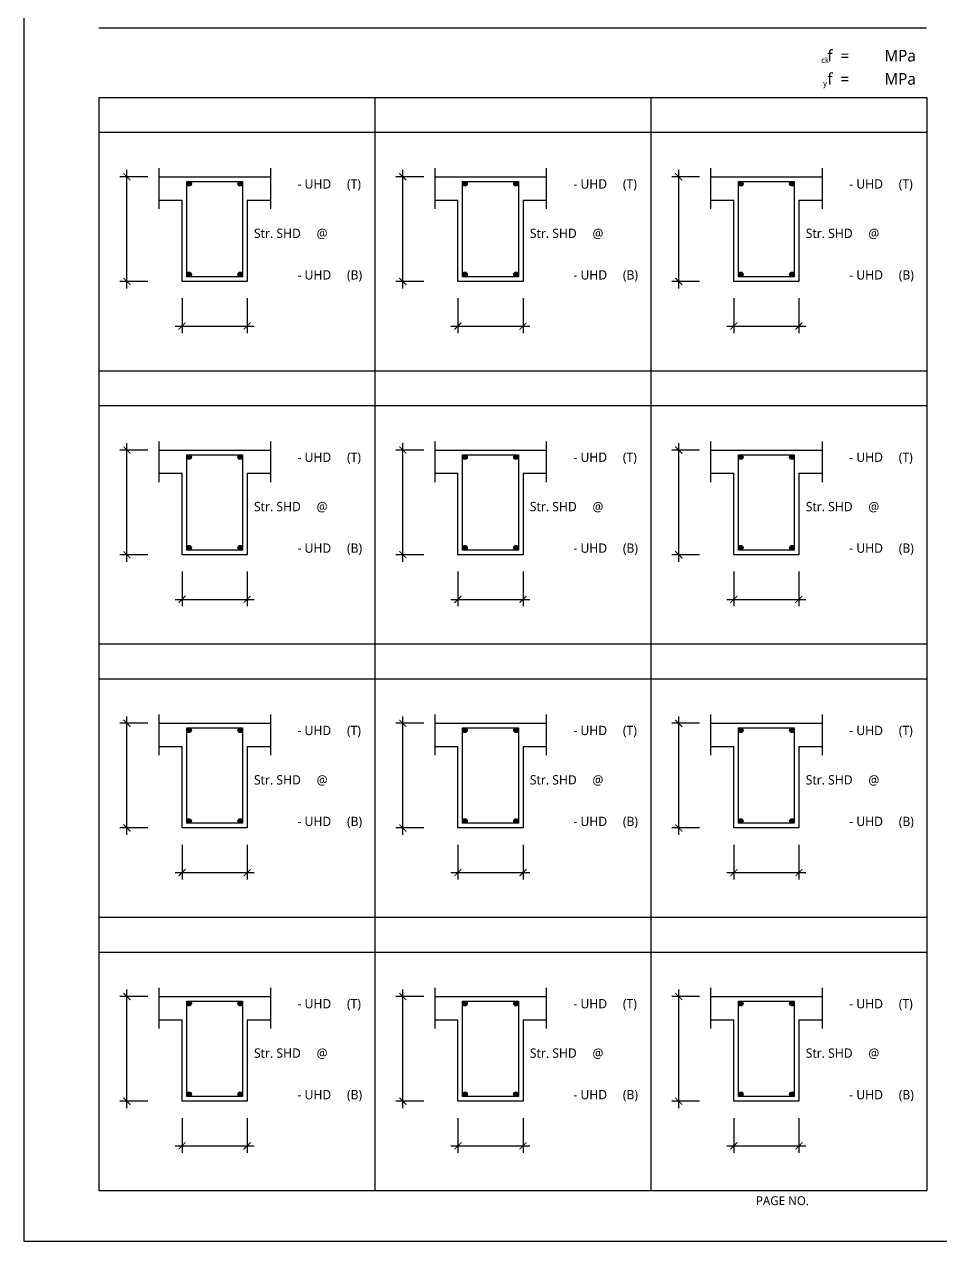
# Model space of a CAD drawing. Extents: x 62919 to 87660, y 70087 to 107139.
# Drawn here: x 66920 to 70861, y 70087 to 75321 of the extents above; entities that cross this region are included whole.
import ezdxf
from ezdxf.enums import TextEntityAlignment as Align

# ---------------------------------------------------------------- set-up
doc = ezdxf.new("R2010")
doc.units = 0
doc.header["$LTSCALE"] = 50
doc.header["$MEASUREMENT"] = 0
doc.header["$PDMODE"] = 3
doc.layers.get('0').update_dxf_attribs({"linetype": 'CONTINUOUS'})
doc.layers.get('DEFPOINTS').update_dxf_attribs({"color": 156, "linetype": 'CONTINUOUS'})
for name, color, linetype in [('2', 2, 'CONTINUOUS'), ('DIM', 7, 'CONTINUOUS'), ('H', 9, 'CONTINUOUS'), ('TEXT', 3, 'CONTINUOUS')]:
    doc.layers.add(name, color=color, linetype=linetype)
doc.styles.add('12', font='malgun.ttf')
doc.styles.get("Standard").update_dxf_attribs({"font": ''})
doc.styles.get('Standard').set_extended_font_data('Hancom Gothic')
doc.dimstyles.get("Standard").update_dxf_attribs({"dimtxt": 40, "dimasz": 50, "dimexe": 0.18, "dimexo": 0.0625, "dimgap": 20, "dimtad": 1, "dimdec": 0, "dimzin": 0, "dimdsep": 46, "dimtxsty": 'Standard', "dimblk1": 'DOTSMALL', "dimblk2": 'DOTSMALL', "dimsah": 1, "dimcen": 0.09, "dimclrd": 7, "dimclre": 7, "dimclrt": 7, "dimadec": 0, "dimazin": 0, "dimtfac": 1, "dimtdec": 4, "dimtofl": 0, "dimtmove": 0, "dimatfit": 3, "dimldrblk": 'DOTSMALL', "dimfxl": 1, "dimtolj": 1, "dimtzin": 0, "dimarcsym": 0})

# ---------------------------------------------------------------- blocks, each defined once
blk = doc.blocks.new('_ArchTick')
at = {"color": 0, "linetype": 'ByBlock', "const_width": 0.15}
blk.add_lwpolyline([(-0.5, -0.5), (0.5, 0.5)], dxfattribs=at)
blk = doc.blocks.new('*D36')
at = {"layer": 'DEFPOINTS', "color": 0, "transparency": 16777216}
for p in [(67598.4, 74143.5), (67878.4, 74143.5), (67878.4, 74023.7)]:
    blk.add_point(p, dxfattribs=at)
at = {"layer": 'DIM', "color": 7, "lineweight": -2, "transparency": 16777216}
for p, q in [((67598.4, 74143.5), (67598.4, 73993.7)), ((67878.4, 74143.5), (67878.4, 73993.7)), ((67568.4, 74023.7), (67908.4, 74023.7))]:
    blk.add_line(p, q, dxfattribs=at)
at = {"layer": 'DIM', "color": 7, "lineweight": -2, "transparency": 16777216, "xscale": 30, "yscale": 30, "zscale": 30, "rotation": 180}
blk.add_blockref('_ArchTick', (67598.4, 74023.7), dxfattribs=at)
at = {"layer": 'DIM', "color": 7, "lineweight": -2, "transparency": 16777216, "xscale": 30, "yscale": 30, "zscale": 30}
blk.add_blockref('_ArchTick', (67878.4, 74023.7), dxfattribs=at)
blk = doc.blocks.new('_DOTSMALL')
at = {"color": 0, "linetype": 'ByBlock', "const_width": 0.5}
blk.add_lwpolyline([(-0.0625, 0, 1), (0.0625, 0, 1)], format="xyb", close=True, dxfattribs=at)
blk = doc.blocks.new('*D37')
at = {"layer": 'DEFPOINTS', "color": 0, "transparency": 16777216}
for p in [(67361.4, 74665.6), (67451.3, 74665.6), (67451.3, 74215.6)]:
    blk.add_point(p, dxfattribs=at)
at = {"layer": 'DIM', "color": 7, "lineweight": -2, "transparency": 16777216}
for p, q in [((67361.4, 74185.6), (67361.4, 74695.6)), ((67451.3, 74665.6), (67331.4, 74665.6)), ((67451.3, 74215.6), (67331.4, 74215.6))]:
    blk.add_line(p, q, dxfattribs=at)
at = {"layer": 'DIM', "color": 7, "lineweight": -2, "transparency": 16777216, "xscale": 30, "yscale": 30, "zscale": 30}
for p, rotation in [((67361.4, 74665.6), 90), ((67361.4, 74215.6), 270)]:
    blk.add_blockref('_ArchTick', p, dxfattribs=dict(at, rotation=rotation))
blk = doc.blocks.new('*D38')
at = {"layer": 'DEFPOINTS', "color": 0, "transparency": 16777216}
for p in [(68785, 74143.5), (69065, 74143.5), (69065, 74023.7)]:
    blk.add_point(p, dxfattribs=at)
at = {"layer": 'DIM', "color": 7, "lineweight": -2, "transparency": 16777216}
for p, q in [((68785, 74143.5), (68785, 73993.7)), ((69065, 74143.5), (69065, 73993.7)), ((68755, 74023.7), (69095, 74023.7))]:
    blk.add_line(p, q, dxfattribs=at)
at = {"layer": 'DIM', "color": 7, "lineweight": -2, "transparency": 16777216, "xscale": 30, "yscale": 30, "zscale": 30, "rotation": 180}
blk.add_blockref('_ArchTick', (68785, 74023.7), dxfattribs=at)
at = {"layer": 'DIM', "color": 7, "lineweight": -2, "transparency": 16777216, "xscale": 30, "yscale": 30, "zscale": 30}
blk.add_blockref('_ArchTick', (69065, 74023.7), dxfattribs=at)
blk = doc.blocks.new('*D39')
at = {"layer": 'DEFPOINTS', "color": 0, "transparency": 16777216}
for p in [(68548.1, 74665.6), (68637.9, 74665.6), (68637.9, 74215.6)]:
    blk.add_point(p, dxfattribs=at)
at = {"layer": 'DIM', "color": 7, "lineweight": -2, "transparency": 16777216}
for p, q in [((68548.1, 74185.6), (68548.1, 74695.6)), ((68637.9, 74665.6), (68518.1, 74665.6)), ((68637.9, 74215.6), (68518.1, 74215.6))]:
    blk.add_line(p, q, dxfattribs=at)
at = {"layer": 'DIM', "color": 7, "lineweight": -2, "transparency": 16777216, "xscale": 30, "yscale": 30, "zscale": 30}
for p, rotation in [((68548.1, 74665.6), 90), ((68548.1, 74215.6), 270)]:
    blk.add_blockref('_ArchTick', p, dxfattribs=dict(at, rotation=rotation))
blk = doc.blocks.new('*D40')
at = {"layer": 'DEFPOINTS', "color": 0, "transparency": 16777216}
for p in [(69971.7, 74143.5), (70251.7, 74143.5), (70251.7, 74023.7)]:
    blk.add_point(p, dxfattribs=at)
at = {"layer": 'DIM', "color": 7, "lineweight": -2, "transparency": 16777216}
for p, q in [((69971.7, 74143.5), (69971.7, 73993.7)), ((70251.7, 74143.5), (70251.7, 73993.7)), ((69941.7, 74023.7), (70281.7, 74023.7))]:
    blk.add_line(p, q, dxfattribs=at)
at = {"layer": 'DIM', "color": 7, "lineweight": -2, "transparency": 16777216, "xscale": 30, "yscale": 30, "zscale": 30, "rotation": 180}
blk.add_blockref('_ArchTick', (69971.7, 74023.7), dxfattribs=at)
at = {"layer": 'DIM', "color": 7, "lineweight": -2, "transparency": 16777216, "xscale": 30, "yscale": 30, "zscale": 30}
blk.add_blockref('_ArchTick', (70251.7, 74023.7), dxfattribs=at)
blk = doc.blocks.new('*D41')
at = {"layer": 'DEFPOINTS', "color": 0, "transparency": 16777216}
for p in [(69734.7, 74665.6), (69824.6, 74665.6), (69824.6, 74215.6)]:
    blk.add_point(p, dxfattribs=at)
at = {"layer": 'DIM', "color": 7, "lineweight": -2, "transparency": 16777216}
for p, q in [((69734.7, 74185.6), (69734.7, 74695.6)), ((69824.6, 74665.6), (69704.7, 74665.6)), ((69824.6, 74215.6), (69704.7, 74215.6))]:
    blk.add_line(p, q, dxfattribs=at)
at = {"layer": 'DIM', "color": 7, "lineweight": -2, "transparency": 16777216, "xscale": 30, "yscale": 30, "zscale": 30}
for p, rotation in [((69734.7, 74665.6), 90), ((69734.7, 74215.6), 270)]:
    blk.add_blockref('_ArchTick', p, dxfattribs=dict(at, rotation=rotation))
blk = doc.blocks.new('*D42')
at = {"layer": 'DEFPOINTS', "color": 0, "transparency": 16777216}
for p in [(67598.4, 72968.5), (67878.4, 72968.5), (67878.4, 72848.7)]:
    blk.add_point(p, dxfattribs=at)
at = {"layer": 'DIM', "color": 7, "lineweight": -2, "transparency": 16777216}
for p, q in [((67598.4, 72968.5), (67598.4, 72818.7)), ((67878.4, 72968.5), (67878.4, 72818.7)), ((67568.4, 72848.7), (67908.4, 72848.7))]:
    blk.add_line(p, q, dxfattribs=at)
at = {"layer": 'DIM', "color": 7, "lineweight": -2, "transparency": 16777216, "xscale": 30, "yscale": 30, "zscale": 30, "rotation": 180}
blk.add_blockref('_ArchTick', (67598.4, 72848.7), dxfattribs=at)
at = {"layer": 'DIM', "color": 7, "lineweight": -2, "transparency": 16777216, "xscale": 30, "yscale": 30, "zscale": 30}
blk.add_blockref('_ArchTick', (67878.4, 72848.7), dxfattribs=at)
blk = doc.blocks.new('*D43')
at = {"layer": 'DEFPOINTS', "color": 0, "transparency": 16777216}
for p in [(67361.4, 73490.6), (67451.3, 73490.6), (67451.3, 73040.6)]:
    blk.add_point(p, dxfattribs=at)
at = {"layer": 'DIM', "color": 7, "lineweight": -2, "transparency": 16777216}
for p, q in [((67451.3, 73490.6), (67331.4, 73490.6)), ((67361.4, 73010.6), (67361.4, 73520.6)), ((67451.3, 73040.6), (67331.4, 73040.6))]:
    blk.add_line(p, q, dxfattribs=at)
at = {"layer": 'DIM', "color": 7, "lineweight": -2, "transparency": 16777216, "xscale": 30, "yscale": 30, "zscale": 30}
for p, rotation in [((67361.4, 73490.6), 90), ((67361.4, 73040.6), 270)]:
    blk.add_blockref('_ArchTick', p, dxfattribs=dict(at, rotation=rotation))
blk = doc.blocks.new('*D44')
at = {"layer": 'DEFPOINTS', "color": 0, "transparency": 16777216}
for p in [(68785, 72968.5), (69065, 72968.5), (69065, 72848.7)]:
    blk.add_point(p, dxfattribs=at)
at = {"layer": 'DIM', "color": 7, "lineweight": -2, "transparency": 16777216}
for p, q in [((68785, 72968.5), (68785, 72818.7)), ((69065, 72968.5), (69065, 72818.7)), ((68755, 72848.7), (69095, 72848.7))]:
    blk.add_line(p, q, dxfattribs=at)
at = {"layer": 'DIM', "color": 7, "lineweight": -2, "transparency": 16777216, "xscale": 30, "yscale": 30, "zscale": 30, "rotation": 180}
blk.add_blockref('_ArchTick', (68785, 72848.7), dxfattribs=at)
at = {"layer": 'DIM', "color": 7, "lineweight": -2, "transparency": 16777216, "xscale": 30, "yscale": 30, "zscale": 30}
blk.add_blockref('_ArchTick', (69065, 72848.7), dxfattribs=at)
blk = doc.blocks.new('*D45')
at = {"layer": 'DEFPOINTS', "color": 0, "transparency": 16777216}
for p in [(68548.1, 73490.6), (68637.9, 73490.6), (68637.9, 73040.6)]:
    blk.add_point(p, dxfattribs=at)
at = {"layer": 'DIM', "color": 7, "lineweight": -2, "transparency": 16777216}
for p, q in [((68637.9, 73490.6), (68518.1, 73490.6)), ((68548.1, 73010.6), (68548.1, 73520.6)), ((68637.9, 73040.6), (68518.1, 73040.6))]:
    blk.add_line(p, q, dxfattribs=at)
at = {"layer": 'DIM', "color": 7, "lineweight": -2, "transparency": 16777216, "xscale": 30, "yscale": 30, "zscale": 30}
for p, rotation in [((68548.1, 73490.6), 90), ((68548.1, 73040.6), 270)]:
    blk.add_blockref('_ArchTick', p, dxfattribs=dict(at, rotation=rotation))
blk = doc.blocks.new('*D46')
at = {"layer": 'DEFPOINTS', "color": 0, "transparency": 16777216}
for p in [(69971.7, 72968.5), (70251.7, 72968.5), (70251.7, 72848.7)]:
    blk.add_point(p, dxfattribs=at)
at = {"layer": 'DIM', "color": 7, "lineweight": -2, "transparency": 16777216}
for p, q in [((69971.7, 72968.5), (69971.7, 72818.7)), ((70251.7, 72968.5), (70251.7, 72818.7)), ((69941.7, 72848.7), (70281.7, 72848.7))]:
    blk.add_line(p, q, dxfattribs=at)
at = {"layer": 'DIM', "color": 7, "lineweight": -2, "transparency": 16777216, "xscale": 30, "yscale": 30, "zscale": 30, "rotation": 180}
blk.add_blockref('_ArchTick', (69971.7, 72848.7), dxfattribs=at)
at = {"layer": 'DIM', "color": 7, "lineweight": -2, "transparency": 16777216, "xscale": 30, "yscale": 30, "zscale": 30}
blk.add_blockref('_ArchTick', (70251.7, 72848.7), dxfattribs=at)
blk = doc.blocks.new('*D47')
at = {"layer": 'DEFPOINTS', "color": 0, "transparency": 16777216}
for p in [(69734.7, 73490.6), (69824.6, 73490.6), (69824.6, 73040.6)]:
    blk.add_point(p, dxfattribs=at)
at = {"layer": 'DIM', "color": 7, "lineweight": -2, "transparency": 16777216}
for p, q in [((69824.6, 73490.6), (69704.7, 73490.6)), ((69734.7, 73010.6), (69734.7, 73520.6)), ((69824.6, 73040.6), (69704.7, 73040.6))]:
    blk.add_line(p, q, dxfattribs=at)
at = {"layer": 'DIM', "color": 7, "lineweight": -2, "transparency": 16777216, "xscale": 30, "yscale": 30, "zscale": 30}
for p, rotation in [((69734.7, 73490.6), 90), ((69734.7, 73040.6), 270)]:
    blk.add_blockref('_ArchTick', p, dxfattribs=dict(at, rotation=rotation))
blk = doc.blocks.new('*D48')
at = {"layer": 'DEFPOINTS', "color": 0, "transparency": 16777216}
for p in [(67598.4, 71793.5), (67878.4, 71793.5), (67878.4, 71673.7)]:
    blk.add_point(p, dxfattribs=at)
at = {"layer": 'DIM', "color": 7, "lineweight": -2, "transparency": 16777216}
for p, q in [((67598.4, 71793.5), (67598.4, 71643.7)), ((67878.4, 71793.5), (67878.4, 71643.7)), ((67568.4, 71673.7), (67908.4, 71673.7))]:
    blk.add_line(p, q, dxfattribs=at)
at = {"layer": 'DIM', "color": 7, "lineweight": -2, "transparency": 16777216, "xscale": 30, "yscale": 30, "zscale": 30, "rotation": 180}
blk.add_blockref('_ArchTick', (67598.4, 71673.7), dxfattribs=at)
at = {"layer": 'DIM', "color": 7, "lineweight": -2, "transparency": 16777216, "xscale": 30, "yscale": 30, "zscale": 30}
blk.add_blockref('_ArchTick', (67878.4, 71673.7), dxfattribs=at)
blk = doc.blocks.new('*D49')
at = {"layer": 'DEFPOINTS', "color": 0, "transparency": 16777216}
for p in [(67361.4, 72315.6), (67451.3, 72315.6), (67451.3, 71865.6)]:
    blk.add_point(p, dxfattribs=at)
at = {"layer": 'DIM', "color": 7, "lineweight": -2, "transparency": 16777216}
for p, q in [((67361.4, 71835.6), (67361.4, 72345.6)), ((67451.3, 72315.6), (67331.4, 72315.6)), ((67451.3, 71865.6), (67331.4, 71865.6))]:
    blk.add_line(p, q, dxfattribs=at)
at = {"layer": 'DIM', "color": 7, "lineweight": -2, "transparency": 16777216, "xscale": 30, "yscale": 30, "zscale": 30}
for p, rotation in [((67361.4, 72315.6), 90), ((67361.4, 71865.6), 270)]:
    blk.add_blockref('_ArchTick', p, dxfattribs=dict(at, rotation=rotation))
blk = doc.blocks.new('*D50')
at = {"layer": 'DEFPOINTS', "color": 0, "transparency": 16777216}
for p in [(68785, 71793.5), (69065, 71793.5), (69065, 71673.7)]:
    blk.add_point(p, dxfattribs=at)
at = {"layer": 'DIM', "color": 7, "lineweight": -2, "transparency": 16777216}
for p, q in [((68785, 71793.5), (68785, 71643.7)), ((69065, 71793.5), (69065, 71643.7)), ((68755, 71673.7), (69095, 71673.7))]:
    blk.add_line(p, q, dxfattribs=at)
at = {"layer": 'DIM', "color": 7, "lineweight": -2, "transparency": 16777216, "xscale": 30, "yscale": 30, "zscale": 30, "rotation": 180}
blk.add_blockref('_ArchTick', (68785, 71673.7), dxfattribs=at)
at = {"layer": 'DIM', "color": 7, "lineweight": -2, "transparency": 16777216, "xscale": 30, "yscale": 30, "zscale": 30}
blk.add_blockref('_ArchTick', (69065, 71673.7), dxfattribs=at)
blk = doc.blocks.new('*D51')
at = {"layer": 'DEFPOINTS', "color": 0, "transparency": 16777216}
for p in [(68548.1, 72315.6), (68637.9, 72315.6), (68637.9, 71865.6)]:
    blk.add_point(p, dxfattribs=at)
at = {"layer": 'DIM', "color": 7, "lineweight": -2, "transparency": 16777216}
for p, q in [((68548.1, 71835.6), (68548.1, 72345.6)), ((68637.9, 72315.6), (68518.1, 72315.6)), ((68637.9, 71865.6), (68518.1, 71865.6))]:
    blk.add_line(p, q, dxfattribs=at)
at = {"layer": 'DIM', "color": 7, "lineweight": -2, "transparency": 16777216, "xscale": 30, "yscale": 30, "zscale": 30}
for p, rotation in [((68548.1, 72315.6), 90), ((68548.1, 71865.6), 270)]:
    blk.add_blockref('_ArchTick', p, dxfattribs=dict(at, rotation=rotation))
blk = doc.blocks.new('*D52')
at = {"layer": 'DEFPOINTS', "color": 0, "transparency": 16777216}
for p in [(69971.7, 71793.5), (70251.7, 71793.5), (70251.7, 71673.7)]:
    blk.add_point(p, dxfattribs=at)
at = {"layer": 'DIM', "color": 7, "lineweight": -2, "transparency": 16777216}
for p, q in [((69971.7, 71793.5), (69971.7, 71643.7)), ((70251.7, 71793.5), (70251.7, 71643.7)), ((69941.7, 71673.7), (70281.7, 71673.7))]:
    blk.add_line(p, q, dxfattribs=at)
at = {"layer": 'DIM', "color": 7, "lineweight": -2, "transparency": 16777216, "xscale": 30, "yscale": 30, "zscale": 30, "rotation": 180}
blk.add_blockref('_ArchTick', (69971.7, 71673.7), dxfattribs=at)
at = {"layer": 'DIM', "color": 7, "lineweight": -2, "transparency": 16777216, "xscale": 30, "yscale": 30, "zscale": 30}
blk.add_blockref('_ArchTick', (70251.7, 71673.7), dxfattribs=at)
blk = doc.blocks.new('*D53')
at = {"layer": 'DEFPOINTS', "color": 0, "transparency": 16777216}
for p in [(69734.7, 72315.6), (69824.6, 72315.6), (69824.6, 71865.6)]:
    blk.add_point(p, dxfattribs=at)
at = {"layer": 'DIM', "color": 7, "lineweight": -2, "transparency": 16777216}
for p, q in [((69734.7, 71835.6), (69734.7, 72345.6)), ((69824.6, 72315.6), (69704.7, 72315.6)), ((69824.6, 71865.6), (69704.7, 71865.6))]:
    blk.add_line(p, q, dxfattribs=at)
at = {"layer": 'DIM', "color": 7, "lineweight": -2, "transparency": 16777216, "xscale": 30, "yscale": 30, "zscale": 30}
for p, rotation in [((69734.7, 72315.6), 90), ((69734.7, 71865.6), 270)]:
    blk.add_blockref('_ArchTick', p, dxfattribs=dict(at, rotation=rotation))
blk = doc.blocks.new('*D54')
at = {"layer": 'DEFPOINTS', "color": 0, "transparency": 16777216}
for p in [(67598.4, 70618.5), (67878.4, 70618.5), (67878.4, 70498.7)]:
    blk.add_point(p, dxfattribs=at)
at = {"layer": 'DIM', "color": 7, "lineweight": -2, "transparency": 16777216}
for p, q in [((67598.4, 70618.5), (67598.4, 70468.7)), ((67878.4, 70618.5), (67878.4, 70468.7)), ((67568.4, 70498.7), (67908.4, 70498.7))]:
    blk.add_line(p, q, dxfattribs=at)
at = {"layer": 'DIM', "color": 7, "lineweight": -2, "transparency": 16777216, "xscale": 30, "yscale": 30, "zscale": 30, "rotation": 180}
blk.add_blockref('_ArchTick', (67598.4, 70498.7), dxfattribs=at)
at = {"layer": 'DIM', "color": 7, "lineweight": -2, "transparency": 16777216, "xscale": 30, "yscale": 30, "zscale": 30}
blk.add_blockref('_ArchTick', (67878.4, 70498.7), dxfattribs=at)
blk = doc.blocks.new('*D55')
at = {"layer": 'DEFPOINTS', "color": 0, "transparency": 16777216}
for p in [(67361.4, 71140.6), (67451.3, 71140.6), (67451.3, 70690.6)]:
    blk.add_point(p, dxfattribs=at)
at = {"layer": 'DIM', "color": 7, "lineweight": -2, "transparency": 16777216}
for p, q in [((67451.3, 71140.6), (67331.4, 71140.6)), ((67361.4, 70660.6), (67361.4, 71170.6)), ((67451.3, 70690.6), (67331.4, 70690.6))]:
    blk.add_line(p, q, dxfattribs=at)
at = {"layer": 'DIM', "color": 7, "lineweight": -2, "transparency": 16777216, "xscale": 30, "yscale": 30, "zscale": 30}
for p, rotation in [((67361.4, 71140.6), 90), ((67361.4, 70690.6), 270)]:
    blk.add_blockref('_ArchTick', p, dxfattribs=dict(at, rotation=rotation))
blk = doc.blocks.new('*D56')
at = {"layer": 'DEFPOINTS', "color": 0, "transparency": 16777216}
for p in [(68785, 70618.5), (69065, 70618.5), (69065, 70498.7)]:
    blk.add_point(p, dxfattribs=at)
at = {"layer": 'DIM', "color": 7, "lineweight": -2, "transparency": 16777216}
for p, q in [((68785, 70618.5), (68785, 70468.7)), ((69065, 70618.5), (69065, 70468.7)), ((68755, 70498.7), (69095, 70498.7))]:
    blk.add_line(p, q, dxfattribs=at)
at = {"layer": 'DIM', "color": 7, "lineweight": -2, "transparency": 16777216, "xscale": 30, "yscale": 30, "zscale": 30, "rotation": 180}
blk.add_blockref('_ArchTick', (68785, 70498.7), dxfattribs=at)
at = {"layer": 'DIM', "color": 7, "lineweight": -2, "transparency": 16777216, "xscale": 30, "yscale": 30, "zscale": 30}
blk.add_blockref('_ArchTick', (69065, 70498.7), dxfattribs=at)
blk = doc.blocks.new('*D57')
at = {"layer": 'DEFPOINTS', "color": 0, "transparency": 16777216}
for p in [(68548.1, 71140.6), (68637.9, 71140.6), (68637.9, 70690.6)]:
    blk.add_point(p, dxfattribs=at)
at = {"layer": 'DIM', "color": 7, "lineweight": -2, "transparency": 16777216}
for p, q in [((68637.9, 71140.6), (68518.1, 71140.6)), ((68548.1, 70660.6), (68548.1, 71170.6)), ((68637.9, 70690.6), (68518.1, 70690.6))]:
    blk.add_line(p, q, dxfattribs=at)
at = {"layer": 'DIM', "color": 7, "lineweight": -2, "transparency": 16777216, "xscale": 30, "yscale": 30, "zscale": 30}
for p, rotation in [((68548.1, 71140.6), 90), ((68548.1, 70690.6), 270)]:
    blk.add_blockref('_ArchTick', p, dxfattribs=dict(at, rotation=rotation))
blk = doc.blocks.new('*D58')
at = {"layer": 'DEFPOINTS', "color": 0, "transparency": 16777216}
for p in [(69971.7, 70618.5), (70251.7, 70618.5), (70251.7, 70498.7)]:
    blk.add_point(p, dxfattribs=at)
at = {"layer": 'DIM', "color": 7, "lineweight": -2, "transparency": 16777216}
for p, q in [((69971.7, 70618.5), (69971.7, 70468.7)), ((70251.7, 70618.5), (70251.7, 70468.7)), ((69941.7, 70498.7), (70281.7, 70498.7))]:
    blk.add_line(p, q, dxfattribs=at)
at = {"layer": 'DIM', "color": 7, "lineweight": -2, "transparency": 16777216, "xscale": 30, "yscale": 30, "zscale": 30, "rotation": 180}
blk.add_blockref('_ArchTick', (69971.7, 70498.7), dxfattribs=at)
at = {"layer": 'DIM', "color": 7, "lineweight": -2, "transparency": 16777216, "xscale": 30, "yscale": 30, "zscale": 30}
blk.add_blockref('_ArchTick', (70251.7, 70498.7), dxfattribs=at)
blk = doc.blocks.new('*D59')
at = {"layer": 'DEFPOINTS', "color": 0, "transparency": 16777216}
for p in [(69734.7, 71140.6), (69824.6, 71140.6), (69824.6, 70690.6)]:
    blk.add_point(p, dxfattribs=at)
at = {"layer": 'DIM', "color": 7, "lineweight": -2, "transparency": 16777216}
for p, q in [((69824.6, 71140.6), (69704.7, 71140.6)), ((69734.7, 70660.6), (69734.7, 71170.6)), ((69824.6, 70690.6), (69704.7, 70690.6))]:
    blk.add_line(p, q, dxfattribs=at)
at = {"layer": 'DIM', "color": 7, "lineweight": -2, "transparency": 16777216, "xscale": 30, "yscale": 30, "zscale": 30}
for p, rotation in [((69734.7, 71140.6), 90), ((69734.7, 70690.6), 270)]:
    blk.add_blockref('_ArchTick', p, dxfattribs=dict(at, rotation=rotation))

msp = doc.modelspace()

# ---------------------------------------------------------------- linework, layer by layer
for p, q in [((67240, 75305.9), (70800, 75305.9)), ((67241.4, 75006.8), (70801.4, 75006.8)), ((67241.4, 73831.8), (67241.4, 75006.8)), ((68428.1, 75006.8), (68428.1, 73831.8)), ((69614.7, 75006.8), (69614.7, 73831.8)), ((70801.4, 75006.8), (70801.4, 73831.8)), ((67241.4, 74856.8), (70801.4, 74856.8)), ((67498.4, 74665.6), (67978.4, 74665.6)), ((68685, 74665.6), (69165, 74665.6)), ((69871.7, 74665.6), (70351.7, 74665.6)), ((67498.4, 74565.6), (67598.4, 74565.6)), ((67598.4, 74215.6), (67598.4, 74565.6)), ((67878.4, 74565.6), (67978.4, 74565.6)), ((67878.4, 74565.6), (67878.4, 74215.6)), ((68685, 74565.6), (68785, 74565.6)), ((68785, 74215.6), (68785, 74565.6)), ((69065, 74565.6), (69165, 74565.6)), ((69065, 74565.6), (69065, 74215.6)), ((69871.7, 74565.6), (69971.7, 74565.6)), ((69971.7, 74215.6), (69971.7, 74565.6)), ((70251.7, 74565.6), (70351.7, 74565.6)), ((70251.7, 74565.6), (70251.7, 74215.6)), ((67878.4, 74215.6), (67598.4, 74215.6)), ((69065, 74215.6), (68785, 74215.6)), ((70251.7, 74215.6), (69971.7, 74215.6)), ((67241.4, 73831.8), (70801.4, 73831.8)), ((67241.4, 73831.8), (70801.4, 73831.8)), ((67241.4, 72656.8), (67241.4, 73831.8)), ((68428.1, 73831.8), (68428.1, 72656.8)), ((69614.7, 73831.8), (69614.7, 72656.8)), ((70801.4, 73831.8), (70801.4, 72656.8)), ((67241.4, 73681.8), (70801.4, 73681.8)), ((67498.4, 73490.6), (67978.4, 73490.6)), ((68685, 73490.6), (69165, 73490.6)), ((69871.7, 73490.6), (70351.7, 73490.6)), ((67498.4, 73390.6), (67598.4, 73390.6)), ((67598.4, 73040.6), (67598.4, 73390.6)), ((67878.4, 73390.6), (67978.4, 73390.6)), ((67878.4, 73390.6), (67878.4, 73040.6)), ((68685, 73390.6), (68785, 73390.6)), ((68785, 73040.6), (68785, 73390.6)), ((69065, 73390.6), (69165, 73390.6)), ((69065, 73390.6), (69065, 73040.6)), ((69871.7, 73390.6), (69971.7, 73390.6)), ((69971.7, 73040.6), (69971.7, 73390.6)), ((70251.7, 73390.6), (70351.7, 73390.6)), ((70251.7, 73390.6), (70251.7, 73040.6)), ((67878.4, 73040.6), (67598.4, 73040.6)), ((69065, 73040.6), (68785, 73040.6)), ((70251.7, 73040.6), (69971.7, 73040.6)), ((67241.4, 72656.8), (70801.4, 72656.8)), ((67241.4, 72656.8), (70801.4, 72656.8)), ((67241.4, 71481.8), (67241.4, 72656.8)), ((68428.1, 72656.8), (68428.1, 71481.8)), ((69614.7, 72656.8), (69614.7, 71481.8)), ((70801.4, 72656.8), (70801.4, 71481.8)), ((67241.4, 72506.8), (70801.4, 72506.8)), ((67498.4, 72315.6), (67978.4, 72315.6)), ((68685, 72315.6), (69165, 72315.6)), ((69871.7, 72315.6), (70351.7, 72315.6)), ((67498.4, 72215.6), (67598.4, 72215.6)), ((67598.4, 71865.6), (67598.4, 72215.6)), ((67878.4, 72215.6), (67978.4, 72215.6)), ((67878.4, 72215.6), (67878.4, 71865.6)), ((68685, 72215.6), (68785, 72215.6)), ((68785, 71865.6), (68785, 72215.6)), ((69065, 72215.6), (69165, 72215.6)), ((69065, 72215.6), (69065, 71865.6)), ((69871.7, 72215.6), (69971.7, 72215.6)), ((69971.7, 71865.6), (69971.7, 72215.6)), ((70251.7, 72215.6), (70351.7, 72215.6)), ((70251.7, 72215.6), (70251.7, 71865.6)), ((67878.4, 71865.6), (67598.4, 71865.6)), ((69065, 71865.6), (68785, 71865.6)), ((70251.7, 71865.6), (69971.7, 71865.6)), ((67241.4, 71481.8), (70801.4, 71481.8)), ((67241.4, 71481.8), (70801.4, 71481.8)), ((67241.4, 70306.8), (67241.4, 71481.8)), ((68428.1, 71481.8), (68428.1, 70306.8)), ((69614.7, 71481.8), (69614.7, 70306.8)), ((70801.4, 71481.8), (70801.4, 70306.8)), ((67241.4, 71331.8), (70801.4, 71331.8)), ((67498.4, 71140.6), (67978.4, 71140.6)), ((68685, 71140.6), (69165, 71140.6)), ((69871.7, 71140.6), (70351.7, 71140.6)), ((67498.4, 71040.6), (67598.4, 71040.6)), ((67598.4, 70690.6), (67598.4, 71040.6)), ((67878.4, 71040.6), (67978.4, 71040.6)), ((67878.4, 71040.6), (67878.4, 70690.6)), ((68685, 71040.6), (68785, 71040.6)), ((68785, 70690.6), (68785, 71040.6)), ((69065, 71040.6), (69165, 71040.6)), ((69065, 71040.6), (69065, 70690.6)), ((69871.7, 71040.6), (69971.7, 71040.6)), ((69971.7, 70690.6), (69971.7, 71040.6)), ((70251.7, 71040.6), (70351.7, 71040.6)), ((70251.7, 71040.6), (70251.7, 70690.6)), ((67878.4, 70690.6), (67598.4, 70690.6)), ((69065, 70690.6), (68785, 70690.6)), ((70251.7, 70690.6), (69971.7, 70690.6)), ((70800, 70305.9), (67240, 70305.9)), ((67241.4, 70306.8), (70801.4, 70306.8))]:
    msp.add_line(p, q)
for centre, radius in [((67628.4, 74635.6), 10), ((67628.4, 74635.6), 7), ((67848.4, 74635.6), 10), ((67848.4, 74635.6), 7), ((68815, 74635.6), 10), ((68815, 74635.6), 7), ((69035, 74635.6), 10), ((69035, 74635.6), 7), ((70001.7, 74635.6), 10), ((70001.7, 74635.6), 7), ((70221.7, 74635.6), 10), ((70221.7, 74635.6), 7), ((67628.4, 74635.6), 4), ((67628.4, 74635.6), 1), ((67848.4, 74635.6), 4), ((67848.4, 74635.6), 1), ((68815, 74635.6), 4), ((68815, 74635.6), 1), ((69035, 74635.6), 4), ((69035, 74635.6), 1), ((70001.7, 74635.6), 4), ((70001.7, 74635.6), 1), ((70221.7, 74635.6), 4), ((70221.7, 74635.6), 1), ((67628.4, 74245.6), 10), ((67628.4, 74245.6), 7), ((67628.4, 74245.6), 4), ((67628.4, 74245.6), 1), ((67848.4, 74245.6), 10), ((67848.4, 74245.6), 7), ((67848.4, 74245.6), 4), ((67848.4, 74245.6), 1), ((68815, 74245.6), 10), ((68815, 74245.6), 7), ((68815, 74245.6), 4), ((68815, 74245.6), 1), ((69035, 74245.6), 10), ((69035, 74245.6), 7), ((69035, 74245.6), 4), ((69035, 74245.6), 1), ((70001.7, 74245.6), 10), ((70001.7, 74245.6), 7), ((70001.7, 74245.6), 4), ((70001.7, 74245.6), 1), ((70221.7, 74245.6), 10), ((70221.7, 74245.6), 7), ((70221.7, 74245.6), 4), ((70221.7, 74245.6), 1), ((67628.4, 73460.6), 10), ((67628.4, 73460.6), 7), ((67628.4, 73460.6), 4), ((67628.4, 73460.6), 1), ((67848.4, 73460.6), 10), ((67848.4, 73460.6), 7), ((67848.4, 73460.6), 4), ((67848.4, 73460.6), 1), ((68815, 73460.6), 10), ((68815, 73460.6), 7), ((68815, 73460.6), 4), ((68815, 73460.6), 1), ((69035, 73460.6), 10), ((69035, 73460.6), 7), ((69035, 73460.6), 4), ((69035, 73460.6), 1), ((70001.7, 73460.6), 10), ((70001.7, 73460.6), 7), ((70001.7, 73460.6), 4), ((70001.7, 73460.6), 1), ((70221.7, 73460.6), 10), ((70221.7, 73460.6), 7), ((70221.7, 73460.6), 4), ((70221.7, 73460.6), 1), ((67628.4, 73070.6), 10), ((67628.4, 73070.6), 7), ((67628.4, 73070.6), 4), ((67628.4, 73070.6), 1), ((67848.4, 73070.6), 10), ((67848.4, 73070.6), 7), ((67848.4, 73070.6), 4), ((67848.4, 73070.6), 1), ((68815, 73070.6), 10), ((68815, 73070.6), 7), ((68815, 73070.6), 4), ((68815, 73070.6), 1), ((69035, 73070.6), 10), ((69035, 73070.6), 7), ((69035, 73070.6), 4), ((69035, 73070.6), 1), ((70001.7, 73070.6), 10), ((70001.7, 73070.6), 7), ((70001.7, 73070.6), 4), ((70001.7, 73070.6), 1), ((70221.7, 73070.6), 10), ((70221.7, 73070.6), 7), ((70221.7, 73070.6), 4), ((70221.7, 73070.6), 1), ((67628.4, 72285.6), 10), ((67628.4, 72285.6), 7), ((67628.4, 72285.6), 4), ((67628.4, 72285.6), 1), ((67848.4, 72285.6), 10), ((67848.4, 72285.6), 7), ((67848.4, 72285.6), 4), ((67848.4, 72285.6), 1), ((68815, 72285.6), 10), ((68815, 72285.6), 7), ((68815, 72285.6), 4), ((68815, 72285.6), 1), ((69035, 72285.6), 10), ((69035, 72285.6), 7), ((69035, 72285.6), 4), ((69035, 72285.6), 1), ((70001.7, 72285.6), 10), ((70001.7, 72285.6), 7), ((70001.7, 72285.6), 4), ((70001.7, 72285.6), 1), ((70221.7, 72285.6), 10), ((70221.7, 72285.6), 7), ((70221.7, 72285.6), 4), ((70221.7, 72285.6), 1), ((67628.4, 71895.6), 10), ((67628.4, 71895.6), 7), ((67628.4, 71895.6), 4), ((67628.4, 71895.6), 1), ((67848.4, 71895.6), 10), ((67848.4, 71895.6), 7), ((67848.4, 71895.6), 4), ((67848.4, 71895.6), 1), ((68815, 71895.6), 10), ((68815, 71895.6), 7), ((68815, 71895.6), 4), ((68815, 71895.6), 1), ((69035, 71895.6), 10), ((69035, 71895.6), 7), ((69035, 71895.6), 4), ((69035, 71895.6), 1), ((70001.7, 71895.6), 10), ((70001.7, 71895.6), 7), ((70001.7, 71895.6), 4), ((70001.7, 71895.6), 1), ((70221.7, 71895.6), 10), ((70221.7, 71895.6), 7), ((70221.7, 71895.6), 4), ((70221.7, 71895.6), 1), ((67628.4, 71110.6), 10), ((67628.4, 71110.6), 7), ((67628.4, 71110.6), 4), ((67628.4, 71110.6), 1), ((67848.4, 71110.6), 10), ((67848.4, 71110.6), 7), ((67848.4, 71110.6), 4), ((67848.4, 71110.6), 1), ((68815, 71110.6), 10), ((68815, 71110.6), 7), ((68815, 71110.6), 4), ((68815, 71110.6), 1), ((69035, 71110.6), 10), ((69035, 71110.6), 7), ((69035, 71110.6), 4), ((69035, 71110.6), 1), ((70001.7, 71110.6), 10), ((70001.7, 71110.6), 7), ((70001.7, 71110.6), 4), ((70001.7, 71110.6), 1), ((70221.7, 71110.6), 10), ((70221.7, 71110.6), 7), ((70221.7, 71110.6), 4), ((70221.7, 71110.6), 1), ((67628.4, 70720.6), 10), ((67628.4, 70720.6), 7), ((67628.4, 70720.6), 4), ((67628.4, 70720.6), 1), ((67848.4, 70720.6), 10), ((67848.4, 70720.6), 7), ((67848.4, 70720.6), 4), ((67848.4, 70720.6), 1), ((68815, 70720.6), 10), ((68815, 70720.6), 7), ((68815, 70720.6), 4), ((68815, 70720.6), 1), ((69035, 70720.6), 10), ((69035, 70720.6), 7), ((69035, 70720.6), 4), ((69035, 70720.6), 1), ((70001.7, 70720.6), 10), ((70001.7, 70720.6), 7), ((70001.7, 70720.6), 4), ((70001.7, 70720.6), 1), ((70221.7, 70720.6), 10), ((70221.7, 70720.6), 7), ((70221.7, 70720.6), 4), ((70221.7, 70720.6), 1)]:
    msp.add_circle(centre, radius)
at = {"layer": '2'}
for points in [[(67618.4, 74645.6), (67858.4, 74645.6), (67858.4, 74235.6), (67618.4, 74235.6)], [(68805, 74645.6), (69045, 74645.6), (69045, 74235.6), (68805, 74235.6)], [(69991.7, 74645.6), (70231.7, 74645.6), (70231.7, 74235.6), (69991.7, 74235.6)], [(67618.4, 73470.6), (67858.4, 73470.6), (67858.4, 73060.6), (67618.4, 73060.6)], [(68805, 73470.6), (69045, 73470.6), (69045, 73060.6), (68805, 73060.6)], [(69991.7, 73470.6), (70231.7, 73470.6), (70231.7, 73060.6), (69991.7, 73060.6)], [(67618.4, 72295.6), (67858.4, 72295.6), (67858.4, 71885.6), (67618.4, 71885.6)], [(68805, 72295.6), (69045, 72295.6), (69045, 71885.6), (68805, 71885.6)], [(69991.7, 72295.6), (70231.7, 72295.6), (70231.7, 71885.6), (69991.7, 71885.6)], [(67618.4, 71120.6), (67858.4, 71120.6), (67858.4, 70710.6), (67618.4, 70710.6)], [(68805, 71120.6), (69045, 71120.6), (69045, 70710.6), (68805, 70710.6)], [(69991.7, 71120.6), (70231.7, 71120.6), (70231.7, 70710.6), (69991.7, 70710.6)]]:
    msp.add_lwpolyline(points, close=True, dxfattribs=at)
at = {"layer": 'DEFPOINTS'}
msp.add_lwpolyline([(66920, 75745.9), (70921.4, 75745.9), (70921.4, 70086.8), (66920, 70086.8)], close=True, dxfattribs=at)
at = {"layer": 'H'}
for p, q in [((67498.4, 74703.1), (67498.4, 74528.1)), ((67978.4, 74703.1), (67978.4, 74528.1)), ((68685, 74703.1), (68685, 74528.1)), ((69165, 74703.1), (69165, 74528.1)), ((69871.7, 74703.1), (69871.7, 74528.1)), ((70351.7, 74703.1), (70351.7, 74528.1)), ((67498.4, 73528.1), (67498.4, 73353.1)), ((67978.4, 73528.1), (67978.4, 73353.1)), ((68685, 73528.1), (68685, 73353.1)), ((69165, 73528.1), (69165, 73353.1)), ((69871.7, 73528.1), (69871.7, 73353.1)), ((70351.7, 73528.1), (70351.7, 73353.1)), ((67498.4, 72353.1), (67498.4, 72178.1)), ((67978.4, 72353.1), (67978.4, 72178.1)), ((68685, 72353.1), (68685, 72178.1)), ((69165, 72353.1), (69165, 72178.1)), ((69871.7, 72353.1), (69871.7, 72178.1)), ((70351.7, 72353.1), (70351.7, 72178.1)), ((67498.4, 71178.1), (67498.4, 71003.1)), ((67978.4, 71178.1), (67978.4, 71003.1)), ((68685, 71178.1), (68685, 71003.1)), ((69165, 71178.1), (69165, 71003.1)), ((69871.7, 71178.1), (69871.7, 71003.1)), ((70351.7, 71178.1), (70351.7, 71003.1))]:
    msp.add_line(p, q, dxfattribs=at)

# ---------------------------------------------------------------- texts
at = {"layer": 'TEXT', "style": '12'}
for s, height, p in [('ck', 25, (70364.2, 75167.3)), ('f  =         MPa', 50, (70564.3, 75186.5)), ('f  =         MPa', 50, (70564.3, 75086.5)), ('y', 25, (70364.2, 75067.3))]:
    msp.add_text(s, height=height, dxfattribs=at).set_placement(p, align=Align.MIDDLE_CENTER)
for s, height, p in [(' - UHD     (T)', 40, (68081.5, 74614.9)), (' - UHD     (T)', 40, (69268.2, 74614.9)), (' - UHD     (T)', 40, (70454.8, 74614.9)), ('Str. SHD     @', 40, (67907.8, 74402.6)), ('Str. SHD     @', 40, (69094.4, 74402.6)), ('Str. SHD     @', 40, (70281.1, 74402.6)), (' - UHD     (B)', 40, (68081.5, 74223.9)), (' - UHD     (B)', 40, (69268.2, 74223.9)), (' - UHD     (B)', 40, (70454.8, 74223.9)), (' - UHD     (T)', 40, (68081.5, 73439.9)), (' - UHD     (T)', 40, (69268.2, 73439.9)), (' - UHD     (T)', 40, (70454.8, 73439.9)), ('Str. SHD     @', 40, (67907.8, 73227.6)), ('Str. SHD     @', 40, (69094.4, 73227.6)), ('Str. SHD     @', 40, (70281.1, 73227.6)), (' - UHD     (B)', 40, (68081.5, 73048.9)), (' - UHD     (B)', 40, (69268.2, 73048.9)), (' - UHD     (B)', 40, (70454.8, 73048.9)), (' - UHD     (T)', 40, (68081.5, 72264.9)), (' - UHD     (T)', 40, (69268.2, 72264.9)), (' - UHD     (T)', 40, (70454.8, 72264.9)), ('Str. SHD     @', 40, (67907.8, 72052.6)), ('Str. SHD     @', 40, (69094.4, 72052.6)), ('Str. SHD     @', 40, (70281.1, 72052.6)), (' - UHD     (B)', 40, (68081.5, 71873.9)), (' - UHD     (B)', 40, (69268.2, 71873.9)), (' - UHD     (B)', 40, (70454.8, 71873.9)), (' - UHD     (T)', 40, (68081.5, 71089.9)), (' - UHD     (T)', 40, (69268.2, 71089.9)), (' - UHD     (T)', 40, (70454.8, 71089.9)), ('Str. SHD     @', 40, (67907.8, 70877.6)), ('Str. SHD     @', 40, (69094.4, 70877.6)), ('Str. SHD     @', 40, (70281.1, 70877.6)), (' - UHD     (B)', 40, (68081.5, 70698.9)), (' - UHD     (B)', 40, (69268.2, 70698.9)), (' - UHD     (B)', 40, (70454.8, 70698.9)), ('PAGE NO.', 38.11, (70066.8, 70243.9))]:
    msp.add_text(s, height=height, dxfattribs=at).set_placement(p)

# ---------------------------------------------------------------- dimensions: what is measured, and where the dimension line sits
at = {"layer": 'DIM'}
for base, p1, p2, picture, middle in [((67361.4, 74665.6), (67451.3, 74215.6), (67451.3, 74665.6), '*D37', (67361.4, 74440.6)), ((68548.1, 74665.6), (68637.9, 74215.6), (68637.9, 74665.6), '*D39', (68548.1, 74440.6)), ((69734.7, 74665.6), (69824.6, 74215.6), (69824.6, 74665.6), '*D41', (69734.7, 74440.6)), ((67361.4, 73490.6), (67451.3, 73040.6), (67451.3, 73490.6), '*D43', (67361.4, 73265.6)), ((68548.1, 73490.6), (68637.9, 73040.6), (68637.9, 73490.6), '*D45', (68548.1, 73265.6)), ((69734.7, 73490.6), (69824.6, 73040.6), (69824.6, 73490.6), '*D47', (69734.7, 73265.6)), ((67361.4, 72315.6), (67451.3, 71865.6), (67451.3, 72315.6), '*D49', (67361.4, 72090.6)), ((68548.1, 72315.6), (68637.9, 71865.6), (68637.9, 72315.6), '*D51', (68548.1, 72090.6)), ((69734.7, 72315.6), (69824.6, 71865.6), (69824.6, 72315.6), '*D53', (69734.7, 72090.6)), ((67361.4, 71140.6), (67451.3, 70690.6), (67451.3, 71140.6), '*D55', (67361.4, 70915.6)), ((68548.1, 71140.6), (68637.9, 70690.6), (68637.9, 71140.6), '*D57', (68548.1, 70915.6)), ((69734.7, 71140.6), (69824.6, 70690.6), (69824.6, 71140.6), '*D59', (69734.7, 70915.6))]:
    dim = msp.add_linear_dim(base=base, p1=p1, p2=p2, angle=90, text=' ', dimstyle='Standard', override={"dimasz": 30, "dimexe": 30, "dimexo": 0, "dimtxsty": '12', "dimblk1": 'ArchTick', "dimblk2": 'ArchTick', "dimdle": 30}, dxfattribs=at)
    dim.commit()
    dim.dimension.update_dxf_attribs({"geometry": picture, "text_midpoint": middle})
for base, p1, p2, picture, middle in [((67878.4, 74023.7), (67598.4, 74143.5), (67878.4, 74143.5), '*D36', (67738.4, 74023.7)), ((69065, 74023.7), (68785, 74143.5), (69065, 74143.5), '*D38', (68925, 74023.7)), ((70251.7, 74023.7), (69971.7, 74143.5), (70251.7, 74143.5), '*D40', (70111.7, 74023.7)), ((67878.4, 72848.7), (67598.4, 72968.5), (67878.4, 72968.5), '*D42', (67738.4, 72848.7)), ((69065, 72848.7), (68785, 72968.5), (69065, 72968.5), '*D44', (68925, 72848.7)), ((70251.7, 72848.7), (69971.7, 72968.5), (70251.7, 72968.5), '*D46', (70111.7, 72848.7)), ((67878.4, 71673.7), (67598.4, 71793.5), (67878.4, 71793.5), '*D48', (67738.4, 71673.7)), ((69065, 71673.7), (68785, 71793.5), (69065, 71793.5), '*D50', (68925, 71673.7)), ((70251.7, 71673.7), (69971.7, 71793.5), (70251.7, 71793.5), '*D52', (70111.7, 71673.7)), ((67878.4, 70498.7), (67598.4, 70618.5), (67878.4, 70618.5), '*D54', (67738.4, 70498.7)), ((69065, 70498.7), (68785, 70618.5), (69065, 70618.5), '*D56', (68925, 70498.7)), ((70251.7, 70498.7), (69971.7, 70618.5), (70251.7, 70618.5), '*D58', (70111.7, 70498.7))]:
    dim = msp.add_linear_dim(base=base, p1=p1, p2=p2, text=' ', dimstyle='Standard', override={"dimasz": 30, "dimexe": 30, "dimexo": 0, "dimtxsty": '12', "dimblk1": 'ArchTick', "dimblk2": 'ArchTick', "dimdle": 30}, dxfattribs=at)
    dim.commit()
    dim.dimension.update_dxf_attribs({"geometry": picture, "text_midpoint": middle})

doc.saveas('drawing.dxf')
